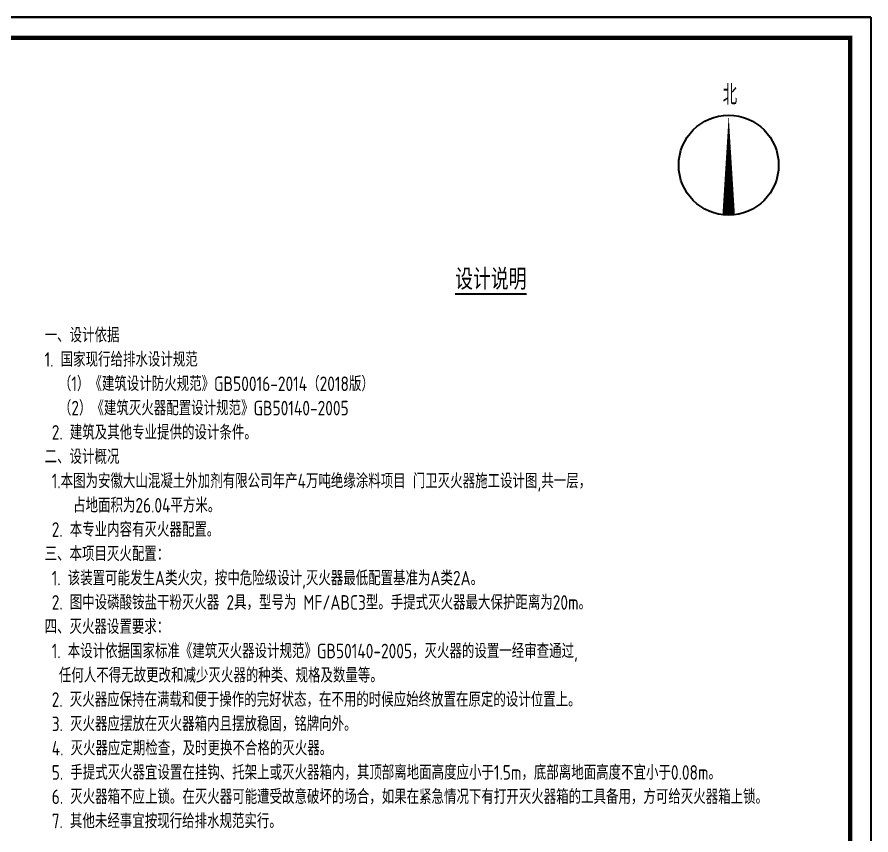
# Model space of a CAD drawing. Extents: x 5693218 to 11495510, y -728562 to -461276.
# Drawn here: x 5832069 to 5852571, y -493219 to -473576 of the extents above; entities that cross this region are included whole.
import ezdxf

# ---------------------------------------------------------------- set-up
doc = ezdxf.new("R2010")
doc.units = 0
doc.header["$LTSCALE"] = 1000
doc.header["$MEASUREMENT"] = 0
doc.layers.get('0').update_dxf_attribs({"linetype": 'CONTINUOUS'})
for name, color, linetype in [('DIM_SYMB', 3, 'CONTINUOUS'), ('PIPE-消防', 1, 'CONTINUOUS'), ('PUB_TEXT', 7, 'CONTINUOUS')]:
    doc.layers.add(name, color=color, linetype=linetype)
doc.styles.add('_TCH_DIM', font='SIMPLEX', dxfattribs={"bigfont": 'GBCBIG'})
doc.styles.add('公司标准', font='sceie.shx', dxfattribs={"width": 0.7, "height": 300, "bigfont": 'sceic.shx'})

msp = doc.modelspace()

# ---------------------------------------------------------------- linework, layer by layer
for p, q in [((5852570.8, -473576.5), (5810570.8, -473576.5)), ((5810570.8, -473576.5), (5852570.8, -473576.5))]:
    msp.add_line(p, q)
at = {"color": 0}
msp.add_line((5852570.8, -473576.5), (5852570.8, -503276.5), dxfattribs=at)
at = {"color": 0, "const_width": 100}
msp.add_lwpolyline([(5852070.8, -502776.5), (5813070.8, -502776.5), (5813070.8, -474076.5), (5852070.8, -474076.5)], close=True, dxfattribs=at)
at = {"layer": 'DIM_SYMB'}
msp.add_lwpolyline([(5849155.1, -478332.8, 300, 0, 0), (5849155.1, -475932.8, 0, 0, 0)], format="xyseb", dxfattribs=at)
msp.add_circle((5849155.1, -477132.8), 1200, dxfattribs=at)

# ---------------------------------------------------------------- texts
at = {"layer": 'PIPE-消防', "insert": (5832730.9, -486342.2), "char_height": 350, "attachment_point": 4, "style": '公司标准'}
msp.add_mtext('{\\W0.9;                                                    \\H1.429x;    \\L设计说明\\P\\H0.7x;\\l\\P一、设计依据\\P1. 国家现行给排水设计规范\\P  （1）《建筑设计防火规范》GB50016-2014（2018版）\\P  （2）《建筑灭火器配置设计规范》GB50140-2005\\P 2. 建筑及其他专业提供的设计条件。\\P二、设计概况\\P 1.本图为安徽大山混凝土外加剂有限公司年产4万吨绝缘涂料项目 门卫灭火器施工设计图,共一层，\\H0.9997x;\\P    占地面积为26.04平方米\\H1x;。\\H0.9997x;\\P 2. 本专业内容有灭火器配置。\\P三、本项目灭火配置：\\P 1. 该装置可能发生A类火灾，按中危险级设计,灭火器最低配置基准为A类2A。\\P 2. 图中设磷酸铵盐干粉灭火器 2具，型号为 MF/ABC3型。手提式灭火器最大保护距离为20m。\\P四、灭火器设置要求：\\P 1. 本设计依据国家标准《建筑灭火器设计规范》GB50140-2005，灭火器的设置一经审查通过,\\P  任何人不得无故更改和减少灭火器的种类、规格及数量等。\\P 2. 灭火器应保持在满载和便于操作的完好状态，在不用的时候应始终放置在原定的设计位置上。\\P 3. 灭火器应摆放在灭火器箱内且摆放稳固，铭牌向外。\\P 4. 灭火器应定期检查，及时更换不合格的灭火器。\\P 5. 手提式灭火器宜设置在挂钩、托架上或灭火器箱内，其顶部离地面高度应小于1.5m，底部离地面高度不宜小于0.08m。\\P 6. 灭火器箱不应上锁。在灭火器可能遭受故意破坏的场合，如果在紧急情况下有打开灭火器箱的工具备用，方可给灭火器箱上锁。\\P 7. 其他未经事宜按现行给排水规范实行。}', dxfattribs=at)
at = {"layer": 'PUB_TEXT', "style": '_TCH_DIM'}
msp.add_text('北', height=482.3, dxfattribs=at).set_placement((5849011.5, -475682.8))

doc.saveas('drawing.dxf')
